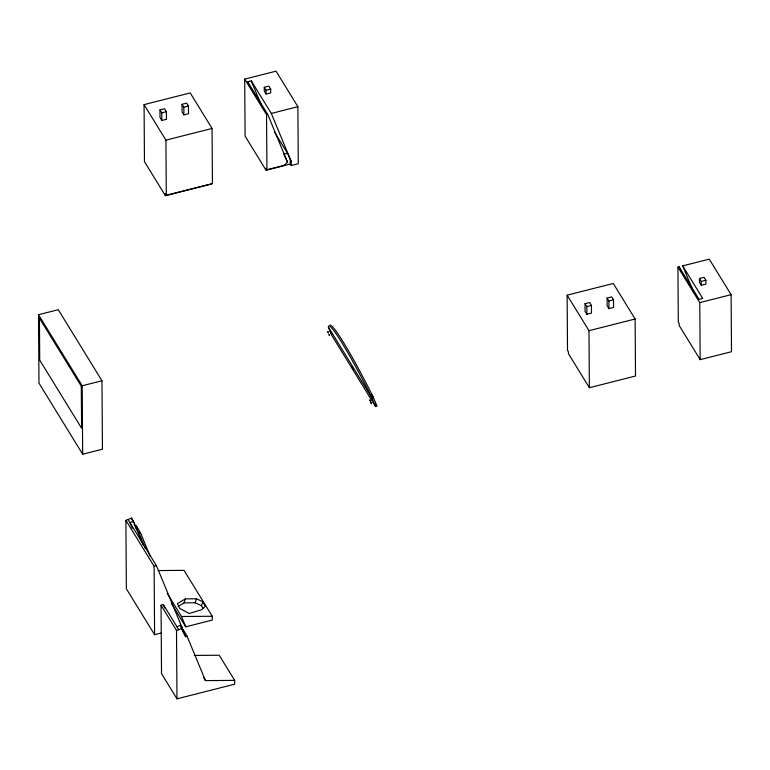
<?xml version="1.0" encoding="UTF-8"?>
<svg xmlns="http://www.w3.org/2000/svg" width="770" height="770" viewBox="0 0 770 770"><rect width="100%" height="100%" fill="white"/><g stroke="black" fill="none" stroke-linecap="round" stroke-linejoin="round"><path stroke-width="1.16" d="M178.101 606.413L184.059 602.881L185.349 598.887L196.437 598.791L202.808 601.726L205.301 606.317L201.721 609.667L189.276 613.497L179.612 608.406L177.398 603.603L185.349 598.887M184.059 602.881L195.147 602.785L196.437 598.791M203.02 608.473L201.519 605.721L202.808 601.726M291.204 165.531L291.175 161.382L271.319 113.44L251.28 80.85L247.661 81.764L267.7 114.355L287.556 162.297L283.697 165.521L266.93 169.766L266.025 168.303L266.045 170.209L290.3 164.068L291.204 165.531L298.279 163.74L297.875 106.712L276.035 71.177L244.696 79.118L245.101 136.155L266.045 170.209M161.479 632.959L154.597 634.701L126.367 588.79L125.885 520.356L131.506 518.095L133.306 521.03L143.239 545.006M133.306 521.03L130.005 522.705L132.296 528.239M150.266 556.402L140.371 532.494L136.396 526.035L135.077 526.709L139.043 533.167L145.405 548.529M375.567 406.599L372.064 398.157A75.373 5.987 63.1 0 0 328.376 327.106L331.87 335.547L375.567 406.599L376.886 405.934L373.392 397.484A75.373 5.987 63.1 0 0 330.099 325.209M139.043 533.167L140.371 532.494M177.013 626.857L180.315 625.182L185.695 636.732L187.014 636.059L205.465 680.613L234.667 680.372L234.696 684.193L176.984 698.823L161.527 673.673L161.046 605.23L163.356 604.643L178.813 629.793L182.124 628.118M165.406 195.705L144.462 161.652L144.067 104.614L190.209 92.929L212.058 128.455L212.443 183.578L166.301 195.262L165.396 193.799L165.406 195.705L211.548 184.02M159.968 109.908L164.588 108.734L166.387 111.669L166.445 119.311L161.825 120.476L160.016 117.541L159.968 109.908L161.767 112.843L161.825 120.476M182.028 104.316L186.648 103.141L188.458 106.077L188.506 113.719L183.886 114.894L182.086 111.958L182.028 104.316L183.838 107.251L183.886 114.894M161.767 112.843L166.387 111.669M183.838 107.251L188.458 106.077M264.254 87.308L268.874 86.134L270.674 89.07L270.703 92.891L266.083 94.065L264.283 91.13L264.254 87.308L266.054 90.244L266.083 94.065M266.054 90.244L270.674 89.07M144.067 104.614L165.916 140.15L212.058 128.455M244.696 79.118L266.545 114.643L267.7 114.355M271.319 113.44L297.875 106.712M291.175 161.382L287.528 153.288L283.909 154.202L287.556 162.297M38.5 314.718L58.27 309.704L101.967 380.755L102.439 449.199L82.669 454.213L38.981 383.162L38.5 314.718L82.198 385.77L82.669 454.213M82.198 385.77L101.967 380.755M567.134 295.16L613.276 283.466L635.125 318.992L635.519 376.02L589.377 387.714L568.433 353.661L568.414 351.746L567.519 350.283L567.134 295.16L588.973 330.686L589.377 387.714M677.927 267.084L679.082 266.795L699.122 299.386L702.74 298.462L682.701 265.871L709.257 259.144L731.105 294.669L731.5 351.707L700.171 359.648L679.227 325.585L679.207 323.679L678.312 322.207L677.927 267.084L699.766 302.61L700.171 359.648M585.017 303.669L589.637 302.504L591.437 305.44L591.495 313.082L586.875 314.247L585.065 311.311L585.017 303.669L586.817 306.604L586.875 314.247M607.078 298.086L611.698 296.912L613.507 299.848L613.555 307.49L608.935 308.655L607.135 305.719L607.078 298.086L608.887 301.022L608.935 308.655M586.817 306.604L591.437 305.44M608.887 301.022L613.507 299.848M699.458 278.499L704.078 277.335L705.888 280.27L705.917 284.092L701.297 285.256L699.487 282.32L699.458 278.499L701.268 281.435L701.297 285.256M701.268 281.435L705.888 280.27M588.973 330.686L635.125 318.992M699.766 302.61L731.105 294.669M125.885 520.356L154.115 566.258L156.425 565.671L182.124 627.723L180.863 625.683M171.277 603.276L185.743 626.809L212.299 620.081L212.279 616.26L184.049 570.349L158.351 570.56M161.046 605.23L176.503 630.38L178.813 629.793M167.177 593.247L181.479 616.51L212.279 616.26M194.329 655.434L219.2 655.231L234.667 680.372M195.147 602.785L201.519 605.721M370.341 401.064L369.725 399.842L370.399 401.112M274.563 132.199L287.528 153.288M371.515 394.442L373.392 397.484L372.064 398.157L328.376 327.106M375.635 403.904L376.886 405.934M128.195 519.769L156.425 565.671M187.014 636.059L183.039 629.6L184.396 632.863M184.492 634.769L185.695 636.732M203.761 677.85L205.465 680.613M373.489 402.354L373.084 401.545M134.336 524.216L134.971 525.467M134.865 525.506L134.317 524.447M133.633 522.618C134.654 524.033 132.132 519.529 133.518 522.407M331.524 334.103C332.39 335.508 330.657 332.091 331.35 333.757M182.144 628.811L182.769 630.187L182.144 629.119M329.3 334.921C328.232 333.131 330.33 336.875 329.233 335.046M372.285 399.255C373.219 401.343 371.313 397.32 372.237 399.418M330.445 331.235C331.254 333.169 329.502 329.262 330.301 331.206M682.701 265.871L693.077 290.935M679.082 266.795L680.882 271.156M251.28 80.85L261.184 104.768M247.661 81.764L249.461 86.115M181.479 616.51L185.743 626.809M180.767 626.26L183.886 633.797M136.396 526.035L137.743 529.298M131.506 518.095L133.287 522.397M163.356 604.643L164.732 607.973M290.271 159.91L290.3 164.068M266.545 114.643L266.93 169.766M176.503 630.38L176.984 698.823M165.916 140.15L166.301 195.262M154.115 566.258L154.597 634.701M351.919 366.895L353.266 369.552L351.967 366.924M370.813 402.44L371.486 403.769L370.842 402.45M182.971 631.063L183.866 632.834L183 631.082M327.837 331.668L328.501 332.996L327.866 331.697M81.302 386.213L39.414 318.097L39.732 360.148L81.601 428.236L81.302 386.213"/></g></svg>
